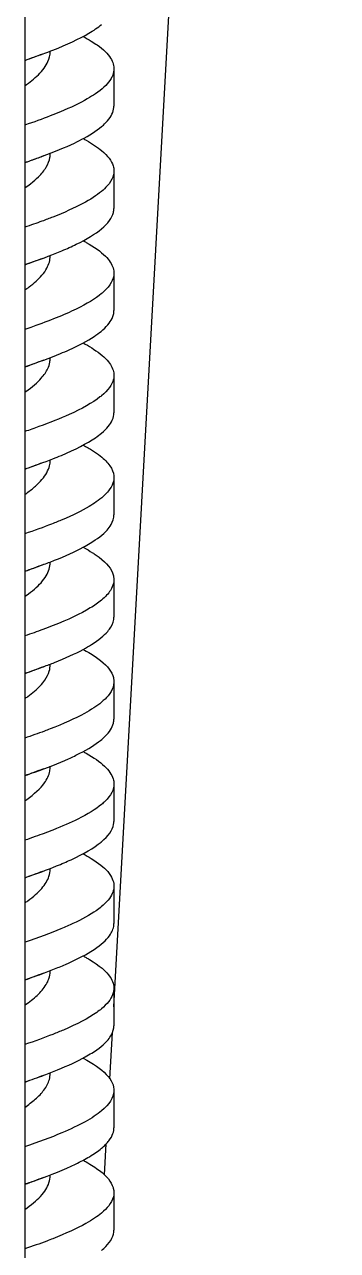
# Model space of a CAD drawing. Header units: millimetres. Extents: x 129 to 6329, y 33 to 3553.
# Drawn here: x 5358.2 to 5382.8, y 957.4 to 1053.4 of the extents above; entities that cross this region are included whole.
import ezdxf

# ---------------------------------------------------------------- set-up
doc = ezdxf.new("R2010")
doc.units = ezdxf.units.MM
doc.layers.add('vistasIsometricas', color=255, linetype='Continuous')

msp = doc.modelspace()

# ---------------------------------------------------------------- linework, layer by layer
at = {"layer": 'vistasIsometricas', "extrusion": (0, 1, 0)}
for p, q in [((5358.236, 1292.299), (5358.236, 829.409)), ((5365.236, 976.534), (5382.778, 1292.296)), ((5360.236, 1051.318), (5360.236, 1051.358)), ((5365.236, 1049.978), (5365.236, 1047.05)), ((5360.236, 1043.318), (5360.236, 1043.358)), ((5365.236, 1041.978), (5365.236, 1039.05)), ((5360.236, 1035.318), (5360.236, 1035.358)), ((5365.236, 1033.978), (5365.236, 1031.05)), ((5360.236, 1027.318), (5360.236, 1027.358)), ((5365.236, 1025.978), (5365.236, 1023.05)), ((5360.236, 1019.318), (5360.236, 1019.358)), ((5365.236, 1017.978), (5365.236, 1015.05)), ((5360.236, 1011.318), (5360.236, 1011.358)), ((5365.236, 1009.978), (5365.236, 1007.05)), ((5360.236, 1003.318), (5360.236, 1003.358)), ((5365.236, 1001.978), (5365.236, 999.05)), ((5360.236, 995.318), (5360.236, 995.358)), ((5365.236, 993.978), (5365.236, 991.05)), ((5360.236, 987.318), (5360.236, 987.358)), ((5365.236, 985.978), (5365.236, 983.05)), ((5360.236, 979.318), (5360.236, 979.358)), ((5365.236, 977.978), (5365.236, 975.05)), ((5364.922, 970.885), (5365.123, 974.507)), ((5360.236, 971.318), (5360.236, 971.358)), ((5365.236, 969.978), (5365.236, 967.05)), ((5364.813, 968.926), (5364.813, 968.926)), ((5364.504, 963.364), (5364.639, 965.799)), ((5360.236, 963.318), (5360.236, 963.358)), ((5365.236, 961.978), (5365.236, 959.05)), ((5364.342, 960.445), (5364.342, 960.445))]:
    msp.add_line(p, q, dxfattribs=at)
at = {"layer": 'vistasIsometricas'}
for points, knots in [([(5358.236, 1050.641), (5358.968, 1050.887), (5359.655, 1051.133), (5360.289, 1051.378), (5360.342, 1051.399), (5360.395, 1051.42), (5360.448, 1051.44), (5361.565, 1051.88), (5362.513, 1052.32), (5363.259, 1052.759), (5363.648, 1052.988), (5363.982, 1053.217), (5364.258, 1053.446)], [0.262816555, 0.262816555, 0.262816555, 0.262816555, 0.26334826, 0.26334826, 0.26334826, 0.263392943, 0.263392943, 0.263392943, 0.264343134, 0.264343134, 0.264343134, 0.264838028, 0.264838028, 0.264838028, 0.264838028]), ([(5362.822, 1052.514), (5363.047, 1052.393), (5363.258, 1052.273), (5363.619, 1052.049), (5363.774, 1051.946), (5364.403, 1051.496), (5364.758, 1051.149), (5365.066, 1050.659), (5365.132, 1050.517), (5365.278, 1050.037), (5365.25, 1049.7), (5365.044, 1049.263), (5364.986, 1049.164), (5364.676, 1048.718), (5364.299, 1048.371), (5363.596, 1047.891), (5363.382, 1047.757), (5362.558, 1047.284), (5361.849, 1046.945), (5360.781, 1046.5), (5360.518, 1046.395), (5359.623, 1046.049), (5358.951, 1045.809), (5358.236, 1045.569)], [9.3135391, 9.3135391, 9.3135391, 9.3135391, 9.3501627, 9.3501627, 9.381288, 9.381288, 9.4865967, 9.4865967, 9.5296409, 9.5296409, 9.6319803, 9.6319803, 9.6619946, 9.6619946, 9.7672038, 9.7672038, 9.807681, 9.807681, 9.9105933, 9.9105933, 9.9425042, 9.9425042, 10.0154294, 10.0154294, 10.0154294, 10.0154294]), ([(5358.236, 1048.651), (5358.437, 1048.788), (5358.624, 1048.926), (5358.985, 1049.213), (5359.156, 1049.364), (5359.657, 1049.856), (5359.91, 1050.198), (5360.176, 1050.795), (5360.234, 1051.05), (5360.236, 1051.309), (5360.236, 1051.314), (5360.236, 1051.318)], [-1.9501897, -1.9501897, -1.9501897, -1.9501897, -1.9182558, -1.9182558, -1.8832244, -1.8832244, -1.8035595, -1.8035595, -1.7441997, -1.7441997, -1.7432229, -1.7432229, -1.7432229, -1.7432229]), ([(5358.236, 1042.641), (5358.413, 1042.7), (5358.588, 1042.76), (5359.057, 1042.923), (5359.346, 1043.026), (5360.569, 1043.475), (5361.41, 1043.821), (5362.406, 1044.296), (5362.66, 1044.426), (5363.523, 1044.895), (5364.03, 1045.235), (5364.53, 1045.684), (5364.638, 1045.793), (5365.034, 1046.247), (5365.201, 1046.592), (5365.234, 1046.975), (5365.236, 1047.012), (5365.236, 1047.05)], [7.826063, 7.826063, 7.826063, 7.826063, 7.8441375, 7.8441375, 7.8753774, 7.8753774, 7.9803947, 7.9803947, 8.0195521, 8.0195521, 8.1227716, 8.1227716, 8.1556066, 8.1556066, 8.2603029, 8.2603029, 8.2716982, 8.2716982, 8.2716982, 8.2716982]), ([(5362.822, 1044.514), (5362.901, 1044.472), (5362.978, 1044.43), (5363.053, 1044.387), (5363.538, 1044.115), (5363.947, 1043.842), (5364.274, 1043.569), (5364.749, 1043.173), (5365.051, 1042.777), (5365.174, 1042.381), (5365.193, 1042.317), (5365.209, 1042.252), (5365.219, 1042.188), (5365.293, 1041.727), (5365.122, 1041.267), (5364.712, 1040.806), (5364.584, 1040.662), (5364.433, 1040.518), (5364.259, 1040.374)], [0.741625451, 0.741625451, 0.741625451, 0.741625451, 0.741716702, 0.741716702, 0.741716702, 0.742306079, 0.742306079, 0.742306079, 0.74316179, 0.74316179, 0.74316179, 0.743300948, 0.743300948, 0.743300948, 0.744295821, 0.744295821, 0.744295821, 0.744606877, 0.744606877, 0.744606877, 0.744606877]), ([(5358.236, 1040.651), (5358.398, 1040.762), (5358.551, 1040.873), (5358.924, 1041.16), (5359.129, 1041.337), (5359.567, 1041.768), (5359.773, 1042.022), (5360.075, 1042.529), (5360.172, 1042.782), (5360.228, 1043.129), (5360.236, 1043.223), (5360.236, 1043.318)], [-3.8175177, -3.8175177, -3.8175177, -3.8175177, -3.7917103, -3.7917103, -3.7506365, -3.7506365, -3.6913613, -3.6913613, -3.6325607, -3.6325607, -3.610575, -3.610575, -3.610575, -3.610575]), ([(5364.259, 1040.374), (5363.876, 1040.058), (5363.384, 1039.742), (5362.79, 1039.425), (5362.13, 1039.073), (5361.343, 1038.721), (5360.448, 1038.369), (5360.173, 1038.261), (5359.888, 1038.153), (5359.593, 1038.045), (5359.161, 1037.886), (5358.708, 1037.728), (5358.236, 1037.569)], [0.744606879, 0.744606879, 0.744606879, 0.744606879, 0.745290713, 0.745290713, 0.745290713, 0.746051964, 0.746051964, 0.746051964, 0.746285591, 0.746285591, 0.746285591, 0.746628404, 0.746628404, 0.746628404, 0.746628404]), ([(5364.259, 1037.446), (5364.776, 1037.874), (5365.091, 1038.3), (5365.223, 1038.835), (5365.236, 1038.943), (5365.236, 1039.05)], [0.0000129, 0.0000129, 0.0000129, 0.0000129, 0.1295757, 0.1295757, 0.162141, 0.162141, 0.162141, 0.162141]), ([(5358.236, 1034.641), (5358.448, 1034.712), (5358.656, 1034.783), (5358.86, 1034.854), (5359.705, 1035.149), (5360.473, 1035.441), (5361.156, 1035.729), (5361.559, 1035.899), (5361.932, 1036.067), (5362.276, 1036.235), (5363.118, 1036.645), (5363.779, 1037.049), (5364.259, 1037.446)], [0.248029667, 0.248029667, 0.248029667, 0.248029667, 0.24814667, 0.24814667, 0.24814667, 0.248632566, 0.248632566, 0.248632566, 0.248918796, 0.248918796, 0.248918796, 0.249620553, 0.249620553, 0.249620553, 0.249620553]), ([(5362.822, 1036.514), (5362.901, 1036.472), (5362.978, 1036.43), (5363.053, 1036.387), (5363.693, 1036.027), (5364.201, 1035.667), (5364.563, 1035.307), (5364.874, 1034.998), (5365.078, 1034.69), (5365.173, 1034.381), (5365.22, 1034.229), (5365.241, 1034.077), (5365.235, 1033.925), (5365.216, 1033.465), (5364.952, 1033.004), (5364.453, 1032.544), (5364.392, 1032.488), (5364.327, 1032.431), (5364.259, 1032.374)], [0.747405753, 0.747405753, 0.747405753, 0.747405753, 0.747497027, 0.747497027, 0.747497027, 0.748275316, 0.748275316, 0.748275316, 0.748942114, 0.748942114, 0.748942114, 0.7492702, 0.7492702, 0.7492702, 0.75026507, 0.75026507, 0.75026507, 0.750387201, 0.750387201, 0.750387201, 0.750387201]), ([(5358.236, 1032.651), (5358.355, 1032.733), (5358.47, 1032.814), (5358.99, 1033.202), (5359.329, 1033.508), (5359.747, 1033.998), (5359.876, 1034.182), (5360.149, 1034.684), (5360.236, 1035.001), (5360.236, 1035.318)], [-4.3600076, -4.3600076, -4.3600076, -4.3600076, -4.3410546, -4.3410546, -4.2697397, -4.2697397, -4.2268799, -4.2268799, -4.1530318, -4.1530318, -4.1530318, -4.1530318]), ([(5364.259, 1032.374), (5363.77, 1031.971), (5363.103, 1031.567), (5362.276, 1031.163), (5361.332, 1030.703), (5360.179, 1030.243), (5358.86, 1029.783), (5358.656, 1029.711), (5358.448, 1029.64), (5358.236, 1029.569)], [0.750387203, 0.750387203, 0.750387203, 0.750387203, 0.751259949, 0.751259949, 0.751259949, 0.752254843, 0.752254843, 0.752254843, 0.752408767, 0.752408767, 0.752408767, 0.752408767]), ([(5358.236, 1026.641), (5358.261, 1026.649), (5358.287, 1026.658), (5359.313, 1027.004), (5360.226, 1027.341), (5361.275, 1027.778), (5361.504, 1027.877), (5362.494, 1028.324), (5363.147, 1028.67), (5363.876, 1029.15), (5364.059, 1029.284), (5364.641, 1029.757), (5364.932, 1030.096), (5365.141, 1030.541), (5365.178, 1030.647), (5365.224, 1030.851), (5365.236, 1030.951), (5365.236, 1031.05)], [6.2041498, 6.2041498, 6.2041498, 6.2041498, 6.2067489, 6.2067489, 6.3091162, 6.3091162, 6.339217, 6.339217, 6.4444177, 6.4444177, 6.4847979, 6.4847979, 6.5877359, 6.5877359, 6.6197143, 6.6197143, 6.649795, 6.649795, 6.649795, 6.649795]), ([(5362.822, 1028.514), (5362.877, 1028.485), (5362.931, 1028.455), (5362.984, 1028.426), (5363.224, 1028.293), (5363.444, 1028.161), (5363.646, 1028.029), (5364.152, 1027.698), (5364.538, 1027.37), (5364.802, 1027.045), (5365.039, 1026.751), (5365.178, 1026.46), (5365.221, 1026.172), (5365.246, 1026.001), (5365.238, 1025.832), (5365.198, 1025.663), (5365.093, 1025.228), (5364.771, 1024.799), (5364.259, 1024.375)], [0.751521343, 0.751521343, 0.751521343, 0.751521343, 0.751577236, 0.751577236, 0.751577236, 0.751829714, 0.751829714, 0.751829714, 0.752462967, 0.752462967, 0.752462967, 0.753033514, 0.753033514, 0.753033514, 0.753370213, 0.753370213, 0.753370213, 0.754237314, 0.754237314, 0.754237314, 0.754237314]), ([(5358.236, 1024.651), (5358.268, 1024.673), (5358.299, 1024.695), (5358.825, 1025.062), (5359.229, 1025.406), (5359.758, 1026.002), (5359.929, 1026.253), (5360.122, 1026.668), (5360.176, 1026.832), (5360.226, 1027.104), (5360.236, 1027.211), (5360.236, 1027.318)], [-5.0625404, -5.0625404, -5.0625404, -5.0625404, -5.0574814, -5.0574814, -4.9771248, -4.9771248, -4.9187283, -4.9187283, -4.8805038, -4.8805038, -4.8555844, -4.8555844, -4.8555844, -4.8555844]), ([(5364.259, 1024.375), (5364.221, 1024.344), (5364.183, 1024.313), (5364.143, 1024.282), (5363.548, 1023.815), (5362.723, 1023.355), (5361.716, 1022.901), (5361.012, 1022.584), (5360.219, 1022.27), (5359.356, 1021.959), (5358.995, 1021.828), (5358.621, 1021.698), (5358.236, 1021.569)], [0.754237314, 0.754237314, 0.754237314, 0.754237314, 0.754300608, 0.754300608, 0.754300608, 0.755256043, 0.755256043, 0.755256043, 0.755923678, 0.755923678, 0.755923678, 0.756203566, 0.756203566, 0.756203566, 0.756203566]), ([(5364.259, 1021.446), (5364.672, 1021.788), (5364.957, 1022.13), (5365.108, 1022.473), (5365.193, 1022.665), (5365.236, 1022.857), (5365.236, 1023.05)], [0.241716672, 0.241716672, 0.241716672, 0.241716672, 0.242455754, 0.242455754, 0.242455754, 0.242871565, 0.242871565, 0.242871565, 0.242871565]), ([(5358.236, 1018.641), (5359.029, 1018.907), (5359.77, 1019.174), (5360.448, 1019.441), (5360.677, 1019.531), (5360.898, 1019.62), (5361.112, 1019.71), (5362.208, 1020.171), (5363.11, 1020.631), (5363.784, 1021.091), (5363.957, 1021.21), (5364.116, 1021.328), (5364.259, 1021.446)], [0.239695082, 0.239695082, 0.239695082, 0.239695082, 0.240271585, 0.240271585, 0.240271585, 0.240465996, 0.240465996, 0.240465996, 0.241460867, 0.241460867, 0.241460867, 0.24171667, 0.24171667, 0.24171667, 0.24171667]), ([(5362.822, 1020.514), (5363.088, 1020.371), (5363.334, 1020.229), (5363.781, 1019.944), (5363.982, 1019.802), (5364.485, 1019.405), (5364.736, 1019.15), (5365.098, 1018.632), (5365.203, 1018.37), (5365.249, 1017.914), (5365.225, 1017.721), (5365.09, 1017.329), (5364.976, 1017.13), (5364.587, 1016.642), (5364.263, 1016.353), (5363.675, 1015.943), (5363.488, 1015.823), (5362.705, 1015.359), (5362.002, 1015.015), (5360.921, 1014.558), (5360.642, 1014.444), (5359.699, 1014.077), (5358.992, 1013.823), (5358.236, 1013.569)], [12.5572076, 12.5572076, 12.5572076, 12.5572076, 12.6005151, 12.6005151, 12.6434784, 12.6434784, 12.7207659, 12.7207659, 12.8003522, 12.8003522, 12.8588979, 12.8588979, 12.9190459, 12.9190459, 13.0068373, 13.0068373, 13.0431922, 13.0431922, 13.1475381, 13.1475381, 13.1819055, 13.1819055, 13.2589666, 13.2589666, 13.2589666, 13.2589666]), ([(5358.236, 1016.651), (5358.289, 1016.687), (5358.341, 1016.724), (5358.648, 1016.941), (5358.879, 1017.123), (5359.277, 1017.475), (5359.446, 1017.645), (5359.896, 1018.174), (5360.095, 1018.531), (5360.218, 1019.032), (5360.236, 1019.175), (5360.236, 1019.318)], [-4.4401981, -4.4401981, -4.4401981, -4.4401981, -4.4317901, -4.4317901, -4.3895443, -4.3895443, -4.3498361, -4.3498361, -4.2665267, -4.2665267, -4.2332323, -4.2332323, -4.2332323, -4.2332323]), ([(5358.236, 1010.641), (5358.726, 1010.805), (5359.195, 1010.97), (5359.964, 1011.253), (5360.273, 1011.371), (5361.433, 1011.832), (5362.189, 1012.174), (5363.017, 1012.619), (5363.195, 1012.72), (5363.937, 1013.168), (5364.385, 1013.515), (5364.824, 1014.003), (5364.929, 1014.142), (5365.161, 1014.538), (5365.236, 1014.794), (5365.236, 1015.05)], [4.5822291, 4.5822291, 4.5822291, 4.5822291, 4.6321716, 4.6321716, 4.6679708, 4.6679708, 4.7719881, 4.7719881, 4.802614, 4.802614, 4.9079376, 4.9079376, 4.9503093, 4.9503093, 5.0278948, 5.0278948, 5.0278948, 5.0278948]), ([(5362.822, 1012.514), (5363.088, 1012.371), (5363.333, 1012.229), (5363.556, 1012.087), (5363.654, 1012.025), (5363.747, 1011.963), (5363.836, 1011.901), (5364.504, 1011.436), (5364.934, 1010.976), (5365.123, 1010.52), (5365.167, 1010.415), (5365.197, 1010.31), (5365.216, 1010.206), (5365.278, 1009.847), (5365.192, 1009.491), (5364.966, 1009.138), (5364.802, 1008.882), (5364.564, 1008.628), (5364.259, 1008.375)], [0.763432831, 0.763432831, 0.763432831, 0.763432831, 0.763713881, 0.763713881, 0.763713881, 0.763836551, 0.763836551, 0.763836551, 0.764759216, 0.764759216, 0.764759216, 0.764971599, 0.764971599, 0.764971599, 0.765700449, 0.765700449, 0.765700449, 0.766229317, 0.766229317, 0.766229317, 0.766229317]), ([(5358.236, 1008.651), (5358.276, 1008.679), (5358.315, 1008.706), (5358.831, 1009.068), (5359.223, 1009.402), (5359.842, 1010.094), (5360.056, 1010.45), (5360.211, 1010.977), (5360.236, 1011.148), (5360.236, 1011.318)], [-6.3080969, -6.3080969, -6.3080969, -6.3080969, -6.3017698, -6.3017698, -6.2237726, -6.2237726, -6.1407564, -6.1407564, -6.1010727, -6.1010727, -6.1010727, -6.1010727]), ([(5364.259, 1008.375), (5364.009, 1008.168), (5363.713, 1007.962), (5363.376, 1007.757), (5362.608, 1007.292), (5361.622, 1006.832), (5360.467, 1006.377), (5360.21, 1006.275), (5359.945, 1006.174), (5359.672, 1006.074), (5359.214, 1005.905), (5358.734, 1005.737), (5358.236, 1005.569)], [0.766229317, 0.766229317, 0.766229317, 0.766229317, 0.766661411, 0.766661411, 0.766661411, 0.76764338, 0.76764338, 0.76764338, 0.767861769, 0.767861769, 0.767861769, 0.768228107, 0.768228107, 0.768228107, 0.768228107]), ([(5358.236, 1002.641), (5358.749, 1002.813), (5359.24, 1002.986), (5360.007, 1003.269), (5360.296, 1003.38), (5361.433, 1003.832), (5362.186, 1004.173), (5363.057, 1004.64), (5363.275, 1004.766), (5364.032, 1005.237), (5364.461, 1005.582), (5364.847, 1006.035), (5364.925, 1006.142), (5365.154, 1006.516), (5365.236, 1006.783), (5365.236, 1007.05)], [4.582697, 4.582697, 4.582697, 4.582697, 4.6350547, 4.6350547, 4.6686599, 4.6686599, 4.7721453, 4.7721453, 4.81021, 4.81021, 4.9150135, 4.9150135, 4.9473923, 4.9473923, 5.0283885, 5.0283885, 5.0283885, 5.0283885]), ([(5362.822, 1004.514), (5362.978, 1004.43), (5363.126, 1004.347), (5363.267, 1004.264), (5363.621, 1004.055), (5363.929, 1003.847), (5364.189, 1003.639), (5364.745, 1003.194), (5365.082, 1002.751), (5365.194, 1002.309), (5365.198, 1002.292), (5365.202, 1002.275), (5365.206, 1002.258), (5365.304, 1001.795), (5365.156, 1001.335), (5364.772, 1000.876), (5364.632, 1000.709), (5364.46, 1000.542), (5364.259, 1000.375)], [0.770052813, 0.770052813, 0.770052813, 0.770052813, 0.770228474, 0.770228474, 0.770228474, 0.770668103, 0.770668103, 0.770668103, 0.771608569, 0.771608569, 0.771608569, 0.771645059, 0.771645059, 0.771645059, 0.77262941, 0.77262941, 0.77262941, 0.772988665, 0.772988665, 0.772988665, 0.772988665]), ([(5358.236, 1000.651), (5358.321, 1000.71), (5358.405, 1000.768), (5358.672, 1000.962), (5358.845, 1001.098), (5359.342, 1001.524), (5359.613, 1001.814), (5359.978, 1002.342), (5360.095, 1002.579), (5360.212, 1002.983), (5360.236, 1003.151), (5360.236, 1003.318)], [-6.8496488, -6.8496488, -6.8496488, -6.8496488, -6.8360459, -6.8360459, -6.8044584, -6.8044584, -6.736864, -6.736864, -6.6816722, -6.6816722, -6.6427084, -6.6427084, -6.6427084, -6.6427084]), ([(5364.259, 1000.375), (5363.903, 1000.081), (5363.455, 999.787), (5362.92, 999.495), (5362.178, 999.089), (5361.27, 998.685), (5360.226, 998.283), (5360.081, 998.227), (5359.933, 998.17), (5359.782, 998.114), (5359.293, 997.932), (5358.776, 997.751), (5358.236, 997.569)], [0.772988665, 0.772988665, 0.772988665, 0.772988665, 0.773621341, 0.773621341, 0.773621341, 0.774498748, 0.774498748, 0.774498748, 0.774620986, 0.774620986, 0.774620986, 0.775018031, 0.775018031, 0.775018031, 0.775018031]), ([(5358.236, 994.641), (5358.507, 994.732), (5358.771, 994.823), (5360.015, 995.261), (5360.902, 995.608), (5361.991, 996.096), (5362.287, 996.237), (5363.223, 996.716), (5363.769, 997.053), (5364.316, 997.491), (5364.43, 997.591), (5364.89, 998.038), (5365.112, 998.384), (5365.223, 998.838), (5365.236, 998.944), (5365.236, 999.05)], [2.9603005, 2.9603005, 2.9603005, 2.9603005, 2.9878858, 2.9878858, 3.0932083, 3.0932083, 3.1359331, 3.1359331, 3.2383484, 3.2383484, 3.2686134, 3.2686134, 3.3737939, 3.3737939, 3.4059496, 3.4059496, 3.4059496, 3.4059496]), ([(5362.822, 996.514), (5362.901, 996.472), (5362.978, 996.43), (5363.053, 996.387), (5363.652, 996.05), (5364.135, 995.714), (5364.491, 995.377), (5364.842, 995.045), (5365.071, 994.713), (5365.173, 994.381), (5365.213, 994.252), (5365.234, 994.124), (5365.236, 993.995), (5365.242, 993.535), (5365.003, 993.074), (5364.527, 992.614), (5364.445, 992.534), (5364.355, 992.454), (5364.259, 992.374)], [0.776307446, 0.776307446, 0.776307446, 0.776307446, 0.776398749, 0.776398749, 0.776398749, 0.777126814, 0.777126814, 0.777126814, 0.777843837, 0.777843837, 0.777843837, 0.778121693, 0.778121693, 0.778121693, 0.779116564, 0.779116564, 0.779116564, 0.779288924, 0.779288924, 0.779288924, 0.779288924]), ([(5358.236, 992.651), (5358.29, 992.688), (5358.342, 992.725), (5359.003, 993.193), (5359.469, 993.623), (5360.002, 994.365), (5360.144, 994.674), (5360.225, 995.096), (5360.236, 995.207), (5360.236, 995.318)], [-7.5528546, -7.5528546, -7.5528546, -7.5528546, -7.5443178, -7.5443178, -7.4438392, -7.4438392, -7.3716936, -7.3716936, -7.3458029, -7.3458029, -7.3458029, -7.3458029]), ([(5364.259, 992.374), (5363.798, 991.994), (5363.18, 991.613), (5362.417, 991.233), (5361.84, 990.945), (5361.18, 990.657), (5360.448, 990.369), (5360.01, 990.197), (5359.546, 990.024), (5359.059, 989.852), (5358.791, 989.758), (5358.517, 989.663), (5358.236, 989.569)], [0.779288925, 0.779288925, 0.779288925, 0.779288925, 0.780111446, 0.780111446, 0.780111446, 0.78073401, 0.78073401, 0.78073401, 0.781106335, 0.781106335, 0.781106335, 0.781310479, 0.781310479, 0.781310479, 0.781310479]), ([(5364.259, 989.446), (5364.809, 989.902), (5365.128, 990.355), (5365.213, 990.805), (5365.228, 990.886), (5365.236, 990.968), (5365.236, 991.05)], [0.217713902, 0.217713902, 0.217713902, 0.217713902, 0.218687096, 0.218687096, 0.218687096, 0.218864176, 0.218864176, 0.218864176, 0.218864176]), ([(5358.236, 986.641), (5358.257, 986.648), (5358.278, 986.655), (5358.299, 986.662), (5359.186, 986.961), (5360.001, 987.259), (5360.736, 987.555), (5361.138, 987.718), (5361.517, 987.88), (5361.869, 988.042), (5362.876, 988.505), (5363.67, 988.966), (5364.231, 989.423), (5364.24, 989.431), (5364.249, 989.439), (5364.259, 989.446)], [0.215741219, 0.215741219, 0.215741219, 0.215741219, 0.215755888, 0.215755888, 0.215755888, 0.216378991, 0.216378991, 0.216378991, 0.216720607, 0.216720607, 0.216720607, 0.217697513, 0.217697513, 0.217697513, 0.217713902, 0.217713902, 0.217713902, 0.217713902]), ([(5362.822, 988.514), (5363.047, 988.393), (5363.257, 988.273), (5364.014, 987.805), (5364.448, 987.458), (5364.832, 987.011), (5364.906, 986.912), (5365.186, 986.472), (5365.271, 986.132), (5365.204, 985.662), (5365.166, 985.532), (5364.956, 985.055), (5364.666, 984.709), (5364.119, 984.26), (5363.983, 984.157), (5363.348, 983.716), (5362.74, 983.378), (5361.725, 982.902), (5361.413, 982.764), (5360.254, 982.279), (5359.316, 981.933), (5358.269, 981.58), (5358.252, 981.575), (5358.236, 981.569)], [15.8007285, 15.8007285, 15.8007285, 15.8007285, 15.8372772, 15.8372772, 15.9425792, 15.9425792, 15.9726403, 15.9726403, 16.0758005, 16.0758005, 16.1151995, 16.1151995, 16.2202581, 16.2202581, 16.2512562, 16.2512562, 16.3538815, 16.3538815, 16.3956249, 16.3956249, 16.5009324, 16.5009324, 16.5026005, 16.5026005, 16.5026005, 16.5026005]), ([(5358.236, 984.651), (5358.322, 984.71), (5358.405, 984.769), (5358.929, 985.149), (5359.292, 985.47), (5359.843, 986.107), (5360.033, 986.421), (5360.203, 986.93), (5360.236, 987.124), (5360.236, 987.318)], [-6.9303052, -6.9303052, -6.9303052, -6.9303052, -6.9166346, -6.9166346, -6.8417644, -6.8417644, -6.7684699, -6.7684699, -6.7233052, -6.7233052, -6.7233052, -6.7233052]), ([(5358.236, 978.641), (5359.031, 978.908), (5359.772, 979.175), (5360.793, 979.576), (5361.119, 979.711), (5362.208, 980.184), (5362.879, 980.523), (5363.601, 980.967), (5363.759, 981.072), (5364.392, 981.523), (5364.749, 981.868), (5365.051, 982.342), (5365.113, 982.47), (5365.21, 982.749), (5365.236, 982.899), (5365.236, 983.05)], [1.3383132, 1.3383132, 1.3383132, 1.3383132, 1.4193562, 1.4193562, 1.460099, 1.460099, 1.5629586, 1.5629586, 1.594683, 1.594683, 1.6996146, 1.6996146, 1.7382963, 1.7382963, 1.7839885, 1.7839885, 1.7839885, 1.7839885]), ([(5362.822, 980.514), (5362.901, 980.472), (5362.978, 980.43), (5363.053, 980.387), (5363.145, 980.336), (5363.233, 980.285), (5363.319, 980.233), (5364.089, 979.773), (5364.637, 979.312), (5364.944, 978.852), (5365.049, 978.695), (5365.125, 978.538), (5365.173, 978.381), (5365.267, 978.077), (5365.255, 977.774), (5365.137, 977.471), (5364.995, 977.105), (5364.7, 976.74), (5364.259, 976.374)], [0.787868142, 0.787868142, 0.787868142, 0.787868142, 0.787959445, 0.787959445, 0.787959445, 0.788070482, 0.788070482, 0.788070482, 0.789065352, 0.789065352, 0.789065352, 0.789404531, 0.789404531, 0.789404531, 0.790060244, 0.790060244, 0.790060244, 0.790849616, 0.790849616, 0.790849616, 0.790849616]), ([(5358.236, 976.651), (5358.613, 976.909), (5358.94, 977.166), (5359.358, 977.557), (5359.486, 977.691), (5359.85, 978.121), (5360.028, 978.416), (5360.201, 978.914), (5360.236, 979.116), (5360.236, 979.318)], [-8.7981236, -8.7981236, -8.7981236, -8.7981236, -8.738181, -8.738181, -8.7069775, -8.7069775, -8.638137, -8.638137, -8.5911491, -8.5911491, -8.5911491, -8.5911491]), ([(5364.259, 976.374), (5364.144, 976.279), (5364.019, 976.184), (5363.884, 976.089), (5363.233, 975.629), (5362.353, 975.168), (5361.277, 974.708), (5361.012, 974.595), (5360.736, 974.482), (5360.448, 974.369), (5359.77, 974.102), (5359.029, 973.836), (5358.236, 973.569)], [0.790849619, 0.790849619, 0.790849619, 0.790849619, 0.791055114, 0.791055114, 0.791055114, 0.792049989, 0.792049989, 0.792049989, 0.792294701, 0.792294701, 0.792294701, 0.792871154, 0.792871154, 0.792871154, 0.792871154]), ([(5358.236, 970.641), (5358.765, 970.819), (5359.27, 970.996), (5360.121, 971.312), (5360.477, 971.45), (5361.647, 971.926), (5362.373, 972.264), (5363.169, 972.705), (5363.343, 972.807), (5364.058, 973.256), (5364.482, 973.602), (5364.882, 974.079), (5364.972, 974.209), (5365.171, 974.576), (5365.236, 974.813), (5365.236, 975.05)], [1.3385913, 1.3385913, 1.3385913, 1.3385913, 1.3925122, 1.3925122, 1.4343281, 1.4343281, 1.5369452, 1.5369452, 1.5678993, 1.5678993, 1.6729724, 1.6729724, 1.7124263, 1.7124263, 1.7842666, 1.7842666, 1.7842666, 1.7842666]), ([(5362.822, 972.514), (5364.372, 971.682), (5365.287, 970.811), (5365.234, 969.901), (5365.204, 969.404), (5364.888, 968.895), (5364.259, 968.374)], [0.797437896, 0.797437896, 0.797437896, 0.797437896, 0.799156633, 0.799156633, 0.799156633, 0.800095787, 0.800095787, 0.800095787, 0.800095787]), ([(5358.236, 968.651), (5358.547, 968.864), (5358.824, 969.076), (5359.336, 969.526), (5359.561, 969.763), (5359.95, 970.281), (5360.094, 970.562), (5360.214, 971.001), (5360.236, 971.159), (5360.236, 971.318)], [-9.3396851, -9.3396851, -9.3396851, -9.3396851, -9.2902085, -9.2902085, -9.2349226, -9.2349226, -9.1695978, -9.1695978, -9.1326815, -9.1326815, -9.1326815, -9.1326815]), ([(5364.259, 968.374), (5363.581, 967.814), (5362.539, 967.239), (5361.145, 966.652), (5360.299, 966.296), (5359.316, 965.935), (5358.219, 965.569)], [0.800095787, 0.800095787, 0.800095787, 0.800095787, 0.801107646, 0.801107646, 0.801107646, 0.80172111, 0.80172111, 0.80172111, 0.80172111]), ([(5364.259, 965.446), (5364.499, 965.645), (5364.696, 965.844), (5364.994, 966.232), (5365.098, 966.421), (5365.211, 966.757), (5365.236, 966.904), (5365.236, 967.05)], [0.0000073, 0.0000073, 0.0000073, 0.0000073, 0.0603167, 0.0603167, 0.1175912, 0.1175912, 0.1620162, 0.1620162, 0.1620162, 0.1620162]), ([(5358.236, 962.641), (5358.544, 962.744), (5358.844, 962.848), (5360.319, 963.371), (5361.357, 963.79), (5362.625, 964.404), (5362.989, 964.598), (5363.679, 965.01), (5363.995, 965.228), (5364.259, 965.446)], [4.5825905, 4.5825905, 4.5825905, 4.5825905, 4.6139833, 4.6139833, 4.7413701, 4.7413701, 4.8000752, 4.8000752, 4.8662478, 4.8662478, 4.8662478, 4.8662478]), ([(5362.822, 964.514), (5362.901, 964.472), (5362.978, 964.43), (5363.053, 964.387), (5363.455, 964.161), (5363.805, 963.935), (5364.1, 963.709), (5364.675, 963.266), (5365.037, 962.824), (5365.173, 962.381), (5365.179, 962.363), (5365.184, 962.345), (5365.189, 962.327), (5365.312, 961.867), (5365.19, 961.406), (5364.829, 960.946), (5364.679, 960.755), (5364.489, 960.565), (5364.259, 960.375)], [0.799428951, 0.799428951, 0.799428951, 0.799428951, 0.799520125, 0.799520125, 0.799520125, 0.800009116, 0.800009116, 0.800009116, 0.80096521, 0.80096521, 0.80096521, 0.801003984, 0.801003984, 0.801003984, 0.801998857, 0.801998857, 0.801998857, 0.802410295, 0.802410295, 0.802410295, 0.802410295]), ([(5358.236, 960.651), (5358.741, 960.996), (5359.157, 961.34), (5359.642, 961.866), (5359.783, 962.047), (5360.003, 962.4), (5360.085, 962.572), (5360.204, 962.936), (5360.236, 963.127), (5360.236, 963.318)], [-10.0427919, -10.0427919, -10.0427919, -10.0427919, -9.9625246, -9.9625246, -9.9203935, -9.9203935, -9.8803167, -9.8803167, -9.835809, -9.835809, -9.835809, -9.835809]), ([(5364.259, 960.375), (5363.932, 960.105), (5363.526, 959.835), (5363.045, 959.565), (5362.335, 959.166), (5361.461, 958.767), (5360.448, 958.369), (5360.291, 958.307), (5360.131, 958.246), (5359.968, 958.184), (5359.425, 957.979), (5358.846, 957.774), (5358.236, 957.569)], [0.802410295, 0.802410295, 0.802410295, 0.802410295, 0.802993751, 0.802993751, 0.802993751, 0.803855381, 0.803855381, 0.803855381, 0.80398862, 0.80398862, 0.80398862, 0.804431823, 0.804431823, 0.804431823, 0.804431823]), ([(5364.259, 957.446), (5364.383, 957.549), (5364.496, 957.652), (5364.597, 957.755), (5365.016, 958.182), (5365.236, 958.613), (5365.236, 959.05)], [0.197363697, 0.197363697, 0.197363697, 0.197363697, 0.197574023, 0.197574023, 0.197574023, 0.198442445, 0.198442445, 0.198442445, 0.198442445])]:
    msp.add_open_spline(points, degree=3, knots=knots, dxfattribs=at)
for points in [[(5359.633, 1051.131), (5359.164, 1050.957), (5358.698, 1050.782), (5358.236, 1050.605)], [(5359.413, 1045.979), (5359.413, 1045.979), (5359.413, 1045.979), (5359.413, 1045.979)], [(5359.701, 1043.156), (5359.21, 1042.974), (5358.721, 1042.791), (5358.236, 1042.605)], [(5358.629, 1037.703), (5358.629, 1037.703), (5358.629, 1037.703), (5358.629, 1037.703)], [(5359.647, 1035.136), (5359.174, 1034.961), (5358.703, 1034.784), (5358.236, 1034.605)], [(5359.413, 1029.979), (5359.413, 1029.979), (5359.413, 1029.979), (5359.413, 1029.979)], [(5359.701, 1027.156), (5359.21, 1026.975), (5358.721, 1026.791), (5358.236, 1026.605)], [(5358.629, 1021.703), (5358.629, 1021.703), (5358.629, 1021.703), (5358.629, 1021.703)], [(5359.413, 1021.979), (5359.413, 1021.979), (5359.413, 1021.979), (5359.413, 1021.979)], [(5359.636, 1019.132), (5359.167, 1018.958), (5358.7, 1018.783), (5358.236, 1018.605)], [(5359.703, 1011.157), (5359.211, 1010.975), (5358.722, 1010.791), (5358.236, 1010.605)], [(5358.629, 1005.703), (5358.629, 1005.703), (5358.629, 1005.703), (5358.629, 1005.703)], [(5359.413, 1005.979), (5359.413, 1005.979), (5359.413, 1005.979), (5359.413, 1005.979)], [(5359.702, 1003.156), (5359.21, 1002.975), (5358.721, 1002.791), (5358.236, 1002.605)], [(5358.629, 997.703), (5358.629, 997.703), (5358.629, 997.703), (5358.629, 997.703)], [(5359.413, 997.979), (5359.413, 997.979), (5359.413, 997.979), (5359.413, 997.979)], [(5359.701, 995.156), (5359.209, 994.974), (5358.721, 994.791), (5358.236, 994.605)], [(5359.638, 987.133), (5359.168, 986.959), (5358.7, 986.783), (5358.236, 986.605)], [(5359.702, 979.157), (5359.211, 978.975), (5358.721, 978.791), (5358.236, 978.605)], [(5358.629, 973.703), (5358.629, 973.703), (5358.629, 973.703), (5358.629, 973.703)], [(5359.413, 973.979), (5359.413, 973.979), (5359.413, 973.979), (5359.413, 973.979)], [(5359.703, 971.157), (5359.211, 970.975), (5358.722, 970.791), (5358.236, 970.605)], [(5359.413, 965.979), (5359.413, 965.979), (5359.413, 965.979), (5359.413, 965.979)], [(5358.629, 965.702), (5358.629, 965.703), (5358.629, 965.703), (5358.629, 965.703)], [(5359.702, 963.157), (5359.211, 962.975), (5358.721, 962.791), (5358.236, 962.605)], [(5358.629, 957.703), (5358.629, 957.703), (5358.629, 957.703), (5358.629, 957.703)], [(5359.412, 957.979), (5359.413, 957.979), (5359.413, 957.979), (5359.413, 957.979)]]:
    msp.add_open_spline(points, degree=3, dxfattribs=at)

doc.saveas('drawing.dxf')
